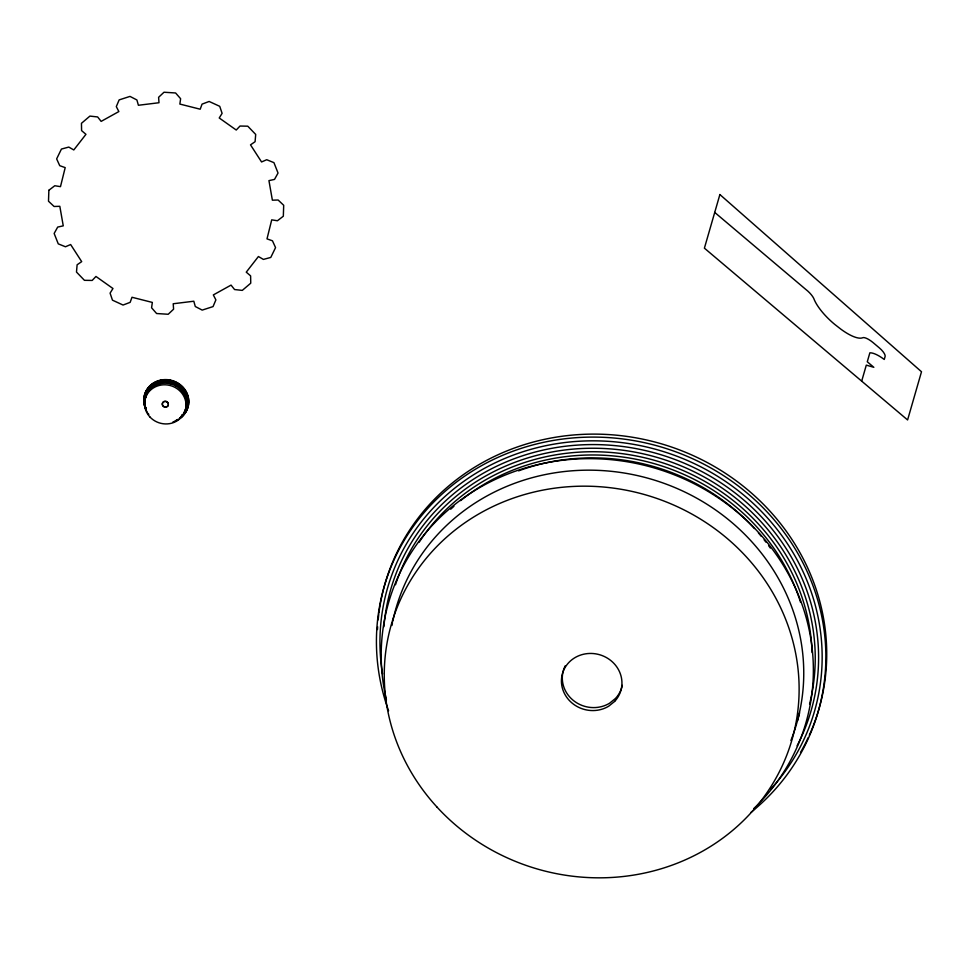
<?xml version="1.0" encoding="UTF-8"?>
<svg xmlns="http://www.w3.org/2000/svg" width="970" height="970" viewBox="0 0 970 970"><rect width="100%" height="100%" fill="white"/><g stroke="black" fill="none" stroke-linecap="round" stroke-linejoin="round"><path stroke-width="1.45" d="M861.687 381.137L866.307 365.132L873.837 367.315L867.277 361.774L869.86 352.837A23.923 7.699 43.3 0 1 884.252 359.458L885.113 356.475A8.536 2.752 43.3 0 0 879.426 347.963L872.867 342.422A13.919 4.474 43.3 0 0 863.385 337.572L861.602 338.057A34.132 10.985 43.3 0 1 840.99 329.254L834.794 324.441A31.489 10.124 43.3 0 1 814.315 299.815A11.264 3.625 43.3 0 0 805.767 289.399L714.72 212.418M146.264 409.667A22.589 21.097 16.1 0 1 154.472 382.374A22.589 21.097 16.1 0 1 184.312 388.703A22.589 21.097 16.1 0 1 181.305 417.112M177.74 419.44A22.589 21.097 16.1 0 1 176.455 420.058M146.179 409.97A22.589 21.097 16.1 0 1 155.236 382.228A22.589 21.097 16.1 0 1 185.331 390.57A22.589 21.097 16.1 0 1 178.904 419.04M176.37 420.362A22.589 21.097 16.1 0 1 175.036 420.895M144.93 405.993A22.225 20.758 16.1 0 1 157.564 381.634A22.225 20.758 16.1 0 1 185.27 391.165A22.225 20.758 16.1 0 1 179.85 418.009M145.876 408.6A22.225 20.758 16.1 0 1 145.354 407.303M144.906 404.648A21.873 20.431 16.1 0 1 172.32 381.671A21.873 20.431 16.1 0 1 181.754 416.082M146.179 408.528A21.873 20.431 16.1 0 1 145.67 407.254M145.16 399.701A20.843 19.473 16.1 0 1 172.223 384.399A20.843 19.473 16.1 0 1 183.815 413.002M182.336 415.099A20.843 19.473 16.1 0 1 181.475 416.057M146.179 408.564A20.843 19.473 16.1 0 1 145.767 407.327M145.961 409.74A21.716 20.285 16.1 0 1 155.273 384.29A21.716 20.285 16.1 0 1 183.427 391.177A21.716 20.285 16.1 0 1 180.25 418.118M178.031 419.683A21.716 20.285 16.1 0 1 175.594 420.956M174.309 421.477A21.716 20.285 16.1 0 1 172.987 421.914M148.834 414.42A21.716 20.285 16.1 0 1 147.998 413.305M147.246 412.153A21.716 20.285 16.1 0 1 146.567 410.965M185.088 410.407A20.843 19.473 16.1 0 1 184.542 411.559M182.421 414.76A20.843 19.473 16.1 0 1 181.572 415.73M145.755 396.863A20.843 19.473 16.1 0 1 149.271 390.098M152.023 387.37A20.843 19.473 16.1 0 1 154.157 385.866M156.497 384.641A20.843 19.473 16.1 0 1 157.722 384.144M158.983 383.732A20.843 19.473 16.1 0 1 160.28 383.392M169.689 383.332A20.843 19.473 16.1 0 1 171.023 383.659M174.842 385.102A20.843 19.473 16.1 0 1 176.043 385.733M184.93 395.421A20.843 19.473 16.1 0 1 185.428 396.633M185.828 397.87A20.843 19.473 16.1 0 1 186.155 399.119M186.385 400.392A20.843 19.473 16.1 0 1 186.531 401.665M186.022 408.273A21.037 19.655 16.1 0 1 185.549 409.473M145.561 397.057A21.037 19.655 16.1 0 1 145.864 395.808M146.252 394.584A21.037 19.655 16.1 0 1 146.725 393.383M147.27 392.219A21.037 19.655 16.1 0 1 148.616 390.013M149.404 388.982A21.037 19.655 16.1 0 1 174.588 383.647A21.037 19.655 16.1 0 1 186.713 405.799M186.276 408.249A21.279 19.873 16.1 0 1 185.803 409.461M185.246 410.637A21.279 19.873 16.1 0 1 184.603 411.777M144.991 400.792A21.279 19.873 16.1 0 1 145.027 399.495M145.367 396.912A21.279 19.873 16.1 0 1 170.768 381.986A21.279 19.873 16.1 0 1 186.664 407.012M144.954 403.35A21.558 20.14 16.1 0 1 170.174 381.489A21.558 20.14 16.1 0 1 184.87 411.826M183.33 413.996A21.558 20.14 16.1 0 1 181.511 415.936M145.718 397.203A20.843 19.473 16.1 0 1 146.858 393.565M147.416 392.413A20.843 19.473 16.1 0 1 148.749 390.231M151.296 387.333A20.843 19.473 16.1 0 1 154.412 384.969M155.564 384.326A20.843 19.473 16.1 0 1 186.41 398.221M186.786 400.78A20.843 19.473 16.1 0 1 186.701 404.611M184.494 412.274A21.716 20.285 16.1 0 1 183.682 413.341M145.476 394.693A21.716 20.285 16.1 0 1 145.876 393.432M148.325 388.715A21.716 20.285 16.1 0 1 154.23 383.235M155.418 382.568A21.716 20.285 16.1 0 1 156.655 381.962M160.608 380.652A21.716 20.285 16.1 0 1 161.978 380.385M167.604 380.179A21.716 20.285 16.1 0 1 170.417 380.604M171.799 380.931A21.716 20.285 16.1 0 1 175.776 382.447M177.025 383.101A21.716 20.285 16.1 0 1 184.251 389.613M185.015 390.764A21.716 20.285 16.1 0 1 186.288 393.189M186.798 394.45A21.716 20.285 16.1 0 1 187.222 395.736M187.804 398.367A21.716 20.285 16.1 0 1 187.95 399.701M187.853 403.69A21.716 20.285 16.1 0 1 187.634 404.999M168.344 404.696A3.043 2.837 16.1 0 1 167.664 406.006L167.083 406.491A3.043 2.837 16.1 0 1 162.73 405.375A3.043 2.837 16.1 0 1 164.124 401.422A3.043 2.837 16.1 0 1 168.234 403.217M378.93 613.004A225.828 210.975 16.1 0 1 659.467 443.266A225.828 210.975 16.1 0 1 809.332 735.151M808.18 737.661A225.828 210.975 16.1 0 1 800.529 752.405M377.488 629.542A225.828 210.975 16.1 0 1 377.633 626.778M378.167 619.878A225.828 210.975 16.1 0 1 378.761 614.374M388.582 710.755A225.828 210.975 16.1 0 1 500.666 456.167A225.828 210.975 16.1 0 1 787.046 536.483A225.828 210.975 16.1 0 1 750.962 812.399M382.556 674.029A222.191 207.58 16.1 0 1 660.388 450.65A222.191 207.58 16.1 0 1 770.58 789.289M383.89 626.741A218.747 204.355 16.1 0 1 657.49 453.705A218.747 204.355 16.1 0 1 797.073 745.821M392.765 621.321A208.453 194.74 16.1 0 1 652.41 479.507A208.453 194.74 16.1 0 1 790.902 740.474M391.941 625.492A208.453 194.74 16.1 0 1 392.474 622.716M386.436 700.049A217.147 202.851 16.1 0 1 654.956 468.158A217.147 202.851 16.1 0 1 753.738 808.604M799.583 712.841A208.453 194.74 16.1 0 1 797.388 721.049M395.493 584.764A215.583 201.396 16.1 0 1 656.472 457.234A215.583 201.396 16.1 0 1 809.574 704.099M419.185 542.206A212.757 198.765 16.1 0 1 654.01 460.192A212.757 198.765 16.1 0 1 812.084 652.555M450.711 509.201A210.369 196.534 16.1 0 1 453.948 506.267M460.629 500.617A210.369 196.534 16.1 0 1 800.577 602.358M518.611 470.862A208.453 194.74 16.1 0 1 754.478 528.541M758.431 532.966A208.453 194.74 16.1 0 1 761.317 536.361M764.117 539.817A208.453 194.74 16.1 0 1 765.936 542.145M768.616 545.686A208.453 194.74 16.1 0 1 770.35 548.062M622.291 685.353A30.422 28.421 16.1 0 1 615.501 698.436L609.609 703.202A30.422 28.421 16.1 0 1 572.821 700.013A30.422 28.421 16.1 0 1 565.28 665.723M48.864 190.278L48.5 201.214L54.078 206.477L59.825 206.307L63.256 225.852L57.691 227.077L54.15 233.467L58.261 243.858L65.463 246.768L70.64 244.537L81.686 261.633L77.115 264.786L76.484 272.061L84.438 280.318L92.186 280.439L95.957 276.462L112.969 288.514L110.083 293.134L112.471 300.166L123.044 305.041L130.15 302.361L131.993 297.269L152.338 302.422L151.587 307.781L156.606 313.528L168.21 314.268L173.594 309.188L173.206 303.755L193.806 301.221L195.297 306.52L202.196 310.097L213.048 306.593L215.886 299.888L213.327 294.928L231.054 285.107L234.57 289.545L242.282 290.394L250.745 283.191L250.612 275.88L246.259 272.158L258.408 256.529L263.404 259.414L270.775 257.438L275.553 247.617L272.461 240.802L267.005 238.875L271.721 219.85L277.432 220.748L283.325 216.213L283.701 205.288L278.123 200.014L272.376 200.184L268.945 180.626L274.51 179.414L278.038 173.036L273.94 162.645L266.726 159.723L261.56 161.954L250.515 144.857L255.086 141.705L255.704 134.442L247.762 126.185L240.014 126.039L236.243 130.028L219.232 117.976L222.106 113.357L219.729 106.324L209.144 101.462L202.051 104.129L200.208 109.21L179.862 104.069L180.614 98.71L175.594 92.975L163.991 92.235L158.607 97.303L158.995 102.735L138.395 105.269L136.903 99.971L130.004 96.406L119.14 99.898L116.303 106.603L118.861 111.562L101.147 121.383L97.63 116.946L89.907 116.097L81.456 123.311L81.589 130.611L85.942 134.333L73.793 149.95L68.797 147.076L61.425 149.065L56.648 158.886L59.74 165.688L65.196 167.616L60.48 186.64L54.769 185.743L48.864 190.278M719.885 194.546L704.402 248.162L907.593 419.949L921.5 371.752L719.885 194.546M167.58 406.309L166.998 406.782A3.043 2.837 16.1 0 1 162.305 404.72A3.043 2.837 16.1 0 1 166.112 401.641A3.043 2.837 16.1 0 1 167.58 406.309M614.64 701.407L608.748 706.172A30.422 28.421 16.1 0 1 561.824 685.608A30.422 28.421 16.1 0 1 599.872 654.798A30.422 28.421 16.1 0 1 614.64 701.407M149.829 416.882A20.843 19.473 16.1 0 0 184.991 411.147A20.843 19.473 16.1 0 0 161.044 385.066A20.843 19.473 16.1 0 0 149.829 416.882M437.082 807.173A208.453 194.74 16.1 0 0 788.755 749.846A208.453 194.74 16.1 0 0 549.238 488.989A208.453 194.74 16.1 0 0 437.082 807.173"/></g></svg>
